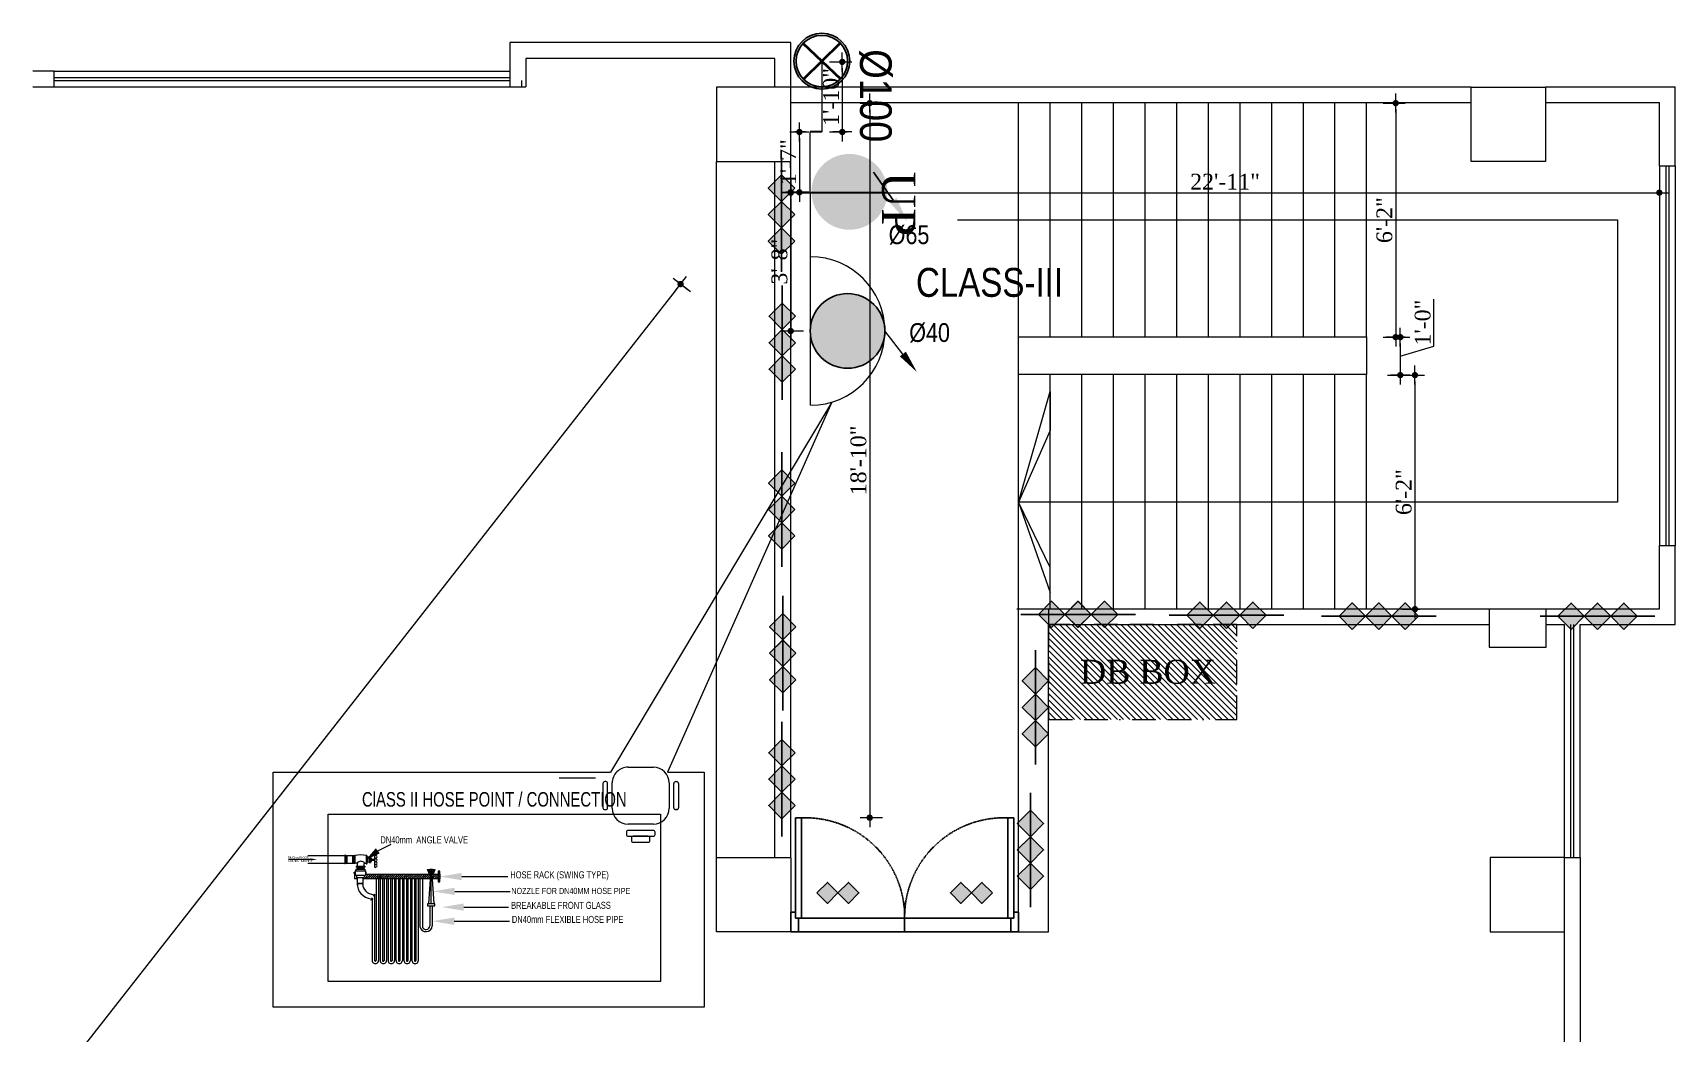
# Model space of a CAD drawing. Header units: inches. Extents: x -98933 to 1585249, y -3352739 to 192771.
# Drawn here: x 34231 to 34750, y 50246 to 50563 of the extents above; entities that cross this region are included whole.
import ezdxf

# ---------------------------------------------------------------- set-up
doc = ezdxf.new("R2010")
doc.units = ezdxf.units.IN
doc.header["$MEASUREMENT"] = 0
doc.header["$PDMODE"] = 35
doc.linetypes.add('BORDER2', pattern=[0.875, 0.25, -0.125, 0.25, -0.125, 0, -0.125])
doc.linetypes.add('DASH', pattern=[0.35, 0.25, -0.1])
doc.layers.get('0').update_dxf_attribs({"lineweight": 0})
doc.layers.get('Defpoints').update_dxf_attribs({"lineweight": 0})
for name, color, linetype in [('8', 7, 'Continuous'), ('bp door', 40, 'Continuous'), ('F-TEXT', 7, 'Continuous'), ('fire rated wall', 7, 'Continuous'), ('sprinkler', 100, 'Continuous'), ('T2', 254, 'Continuous')]:
    doc.layers.add(name, color=color, linetype=linetype)
for name, color, linetype, lineweight in [('coloum', 220, 'Continuous', 0), ('COLUMN-2', 102, 'Continuous', 0), ('DIM_WORKING', 7, 'Continuous', 0), ('F-FIRE-BRIGADE', 1, 'Continuous', 5), ('F_Plano2', 32, 'Continuous', 0), ('F_Plano3', 1, 'Continuous', 0), ('FIRE TEX', 7, 'Continuous', 53), ('FPS- Hose Box', 1, 'Continuous', 25), ('FPS- Landing Valve', 1, 'Continuous', 25), ('FURNITURE', 144, 'Continuous', 0), ('Layer1', 134, 'Continuous', 0), ('MS Pipe', 1, 'Continuous', 18), ('plater', 253, 'Continuous', 25), ('PROJ NAME', 7, 'Continuous', 0), ('Rack', 160, 'BORDER2', 0), ('Stair', 171, 'Continuous', 0), ('SYMBLE', 86, 'Continuous', 0), ('Text', 7, 'Continuous', 0), ('TXT', 7, 'Continuous', 0), ('WALL (I)', 7, 'Continuous', 0), ('window', 140, 'Continuous', 0)]:
    doc.layers.add(name, color=color, linetype=linetype, lineweight=lineweight)
doc.styles.add('ARCH', font='times.ttf')
doc.styles.add('ARIAL', font='times.ttf')
doc.styles.add('MON-01', font='ARIALN.TTF')
doc.styles.add('REG', font='times.ttf')
doc.styles.get("Standard").update_dxf_attribs({"font": 'arialbd.ttf', "height": 24})
doc.styles.add('ZIA', font='ARIALN.TTF', dxfattribs={"width": 1.05, "height": 10})
doc.dimstyles.new('Dim-Pres', dxfattribs={"dimtxt": 5.5, "dimasz": 2, "dimexe": 1.5, "dimexo": 1.5, "dimgap": 1, "dimtad": 3, "dimdec": 0, "dimzin": 3, "dimdsep": 46, "dimlunit": 4, "dimtxsty": 'REG', "dimblk": 'point', "dimcen": 2, "dimclrd": 256, "dimclre": 256, "dimclrt": 7, "dimadec": 0, "dimazin": 0, "dimtfac": 0.75, "dimtdec": 0, "dimtmove": 1, "dimatfit": 3, "dimldrblk": 'point', "dimfxl": 0, "dimtolj": 1, "dimtzin": 0, "dimlwd": -1, "dimlwe": -1, "dimarcsym": 1})
pattern_1 = [(45.000001, (11343.90903, 677.33355), (-0.162272486, 0.162272494), [])]

# ---------------------------------------------------------------- blocks, each defined once
blk = doc.blocks.new('bfg')
at = {"layer": 'fire rated wall'}
h = blk.add_hatch(color=1, dxfattribs=at)
h.dxf.hatch_style = 1
h.paths.add_polyline_path([(9432308.7, -5613534.5), (9432321.4, -5613547.3), (9432334.2, -5613534.5)])
h.paths.add_polyline_path([(9432334.2, -5613534.5), (9432321.4, -5613521.8), (9432308.7, -5613534.5)])
h.paths.add_polyline_path([(9432334.2, -5613534.5), (9432359.7, -5613534.5), (9432346.9, -5613521.8)])
h.paths.add_polyline_path([(9432334.2, -5613534.5), (9432346.9, -5613547.3), (9432359.7, -5613534.5)])
at = {"layer": 'fire rated wall', "color": 1, "elevation": 0}
for points in [[(9432321.4, -5613547.3), (9432334.2, -5613534.5), (9432321.4, -5613521.8), (9432308.7, -5613534.5)], [(9432346.9, -5613547.3), (9432359.7, -5613534.5), (9432346.9, -5613521.8), (9432334.2, -5613534.5)]]:
    blk.add_lwpolyline(points, close=True, dxfattribs=at)
blk.add_lwpolyline([(9432291.7, -5613534.5), (9432376.7, -5613534.5)], dxfattribs=at)
blk = doc.blocks.new('3HR RATE')
at = {"layer": 'fire rated wall', "xscale": 1.292997314696549, "yscale": 1.292997314696549, "zscale": 1.292997314696549}
for p in [(-12191616.2, 7245476.7), (-12191583.2, 7245476.7)]:
    blk.add_blockref('bfg', p, dxfattribs=at)
blk = doc.blocks.new('dot')
at = {"color": 4}
for p, q in [((-1.5, 0), (1.5, 0)), ((0, 1.5), (0, -1.5))]:
    blk.add_line(p, q, dxfattribs=at)
at = {"color": 6, "const_width": 0.5}
blk.add_lwpolyline([(-0.25, 0, 1), (0.25, 0, 1)], format="xyb", close=True, dxfattribs=at)
blk = doc.blocks.new('point')
blk.add_blockref('dot', (0, 0))
blk = doc.blocks.new('*D341')
at = {"layer": 'Defpoints', "color": 0, "ltscale": 30, "transparency": 16777216}
for p in [(34495.75, 50540.34), (34495.16, 50314.4), (34501.02, 50314.4)]:
    blk.add_point(p, dxfattribs=at)
at = {"layer": 'Layer1', "ltscale": 30, "transparency": 16777216}
for p, q in [((34495.16, 50540.34), (34493.66, 50540.34)), ((34495.16, 50538.34), (34495.16, 50316.4)), ((34499.16, 50314.4), (34493.66, 50314.4))]:
    blk.add_line(p, q, dxfattribs=at)
at = {"layer": 'Layer1', "ltscale": 30, "transparency": 16777216, "xscale": 2, "yscale": 2, "zscale": 2}
for p, rotation in [((34495.16, 50540.34), 90), ((34495.16, 50314.4), 270)]:
    blk.add_blockref('point', p, dxfattribs=dict(at, rotation=rotation))
at = {"layer": 'Layer1', "color": 7, "ltscale": 30, "transparency": 16777216, "insert": (34491.62, 50427.37), "char_height": 5, "attachment_point": 5, "rotation": 90, "style": 'REG'}
blk.add_mtext('\\A1;18\'-10"', dxfattribs=at)
blk = doc.blocks.new('fddfgdgfsg')
at = {"ltscale": 100000}
h = blk.add_hatch(color=1, dxfattribs=at)
h.paths.add_polyline_path([(2091.9, -12378.98), (2096.33, -12383.41), (2100.73, -12379), (2100.72, -12378.98), (2100.73, -12378.97), (2096.32, -12374.56)])
h.paths.add_polyline_path([(2105.14, -12383.41), (2109.56, -12378.98), (2105.14, -12374.56), (2100.73, -12378.97), (2100.75, -12378.98), (2100.73, -12379)])
at = {"layer": 'bp door', "color": 1, "linetype": 'DASH'}
for p, q in [((2117.32, -12362.64, -9.7), (2072.61, -12362.64, -9.7)), ((2072.61, -12368.4, -9.7), (2072.61, -12362.64, -9.7)), ((2117.32, -12368.4, -9.7), (2072.61, -12368.4, -9.7))]:
    blk.add_line(p, q, dxfattribs=at)
at = {"layer": 'bp door', "color": 1, "elevation": -9.7}
for points in [[(2117.32, -12368.4), (2118.55, -12368.4), (2118.55, -12370.87), (2120.61, -12370.87), (2120.61, -12362.64), (2117.32, -12362.64)], [(2116.08, -12410.64), (2118.55, -12410.64), (2118.55, -12368.4), (2116.08, -12368.4)], [(2100.75, -12378.98), (2096.32, -12374.56), (2091.9, -12378.98), (2096.33, -12383.41)], [(2109.56, -12378.98), (2105.14, -12374.56), (2100.72, -12378.98), (2105.14, -12383.41)]]:
    blk.add_lwpolyline(points, close=True, dxfattribs=at)
at = {"layer": 'bp door', "color": 1, "linetype": 'DASH'}
blk.add_arc((2114.39, -12368.89, -9.7), 41.79, 179.32844, 272.32063, dxfattribs=at)
blk = doc.blocks.new('fsgfdsgs')
at = {"layer": 'Layer1', "rotation": 90}
blk.add_blockref('fddfgdgfsg', (-9519.84, -14665.81, 9.7), dxfattribs=at)
at = {"layer": 'Layer1', "xscale": -1, "rotation": 90}
blk.add_blockref('fddfgdgfsg', (-9519.84, -10520.59, 9.7), dxfattribs=at)
blk = doc.blocks.new('*D342')
at = {"layer": 'Defpoints', "color": 0, "ltscale": 30, "transparency": 16777216}
for p in [(34652.2, 50540.34), (34652.2, 50466.34), (34661.38, 50466.34)]:
    blk.add_point(p, dxfattribs=at)
at = {"layer": 'Layer1', "ltscale": 30, "transparency": 16777216}
for p, q in [((34657.38, 50540.34), (34662.88, 50540.34)), ((34661.38, 50538.34), (34661.38, 50468.34)), ((34657.38, 50466.34), (34662.88, 50466.34))]:
    blk.add_line(p, q, dxfattribs=at)
at = {"layer": 'Layer1', "ltscale": 30, "transparency": 16777216, "xscale": 2, "yscale": 2, "zscale": 2}
for p, rotation in [((34661.38, 50540.34), 90), ((34661.38, 50466.34), 270)]:
    blk.add_blockref('point', p, dxfattribs=dict(at, rotation=rotation))
at = {"layer": 'Layer1', "color": 7, "ltscale": 30, "transparency": 16777216, "insert": (34657.83, 50503.34), "char_height": 5, "attachment_point": 5, "rotation": 90, "style": 'REG'}
blk.add_mtext('\\A1;6\'-2"', dxfattribs=at)
blk = doc.blocks.new('*D343')
at = {"layer": 'Defpoints', "color": 0, "ltscale": 30, "transparency": 16777216}
for p in [(34652.2, 50466.34), (34652.2, 50454.34), (34662.84, 50454.34)]:
    blk.add_point(p, dxfattribs=at)
at = {"layer": 'Layer1', "ltscale": 30, "transparency": 16777216}
for p, q in [((34673.47, 50463.53), (34673.47, 50478.36)), ((34658.84, 50466.34), (34664.34, 50466.34)), ((34662.84, 50464.34), (34662.84, 50456.34)), ((34662.84, 50460.34), (34673.47, 50463.53)), ((34658.84, 50454.34), (34664.34, 50454.34))]:
    blk.add_line(p, q, dxfattribs=at)
at = {"layer": 'Layer1', "ltscale": 30, "transparency": 16777216, "xscale": 2, "yscale": 2, "zscale": 2}
for p, rotation in [((34662.84, 50466.34), 90), ((34662.84, 50454.34), 270)]:
    blk.add_blockref('point', p, dxfattribs=dict(at, rotation=rotation))
at = {"layer": 'Layer1', "color": 7, "ltscale": 30, "transparency": 16777216, "insert": (34669.93, 50470.95), "char_height": 5, "attachment_point": 5, "rotation": 90, "style": 'REG'}
blk.add_mtext('\\A1;1\'-0"', dxfattribs=at)
blk = doc.blocks.new('*D344')
at = {"layer": 'Defpoints', "color": 0, "ltscale": 30, "transparency": 16777216}
for p in [(34652.2, 50454.34), (34652.2, 50380.34), (34667.47, 50380.34)]:
    blk.add_point(p, dxfattribs=at)
at = {"layer": 'Layer1', "ltscale": 30, "transparency": 16777216}
for p, q in [((34663.47, 50454.34), (34668.97, 50454.34)), ((34667.47, 50452.34), (34667.47, 50382.34)), ((34663.47, 50380.34), (34668.97, 50380.34))]:
    blk.add_line(p, q, dxfattribs=at)
at = {"layer": 'Layer1', "ltscale": 30, "transparency": 16777216, "xscale": 2, "yscale": 2, "zscale": 2}
for p, rotation in [((34667.47, 50454.34), 90), ((34667.47, 50380.34), 270)]:
    blk.add_blockref('point', p, dxfattribs=dict(at, rotation=rotation))
at = {"layer": 'Layer1', "color": 7, "ltscale": 30, "transparency": 16777216, "insert": (34663.92, 50417.34), "char_height": 5, "attachment_point": 5, "rotation": 90, "style": 'REG'}
blk.add_mtext('\\A1;6\'-2"', dxfattribs=at)
blk = doc.blocks.new('*D345')
at = {"layer": 'Defpoints', "color": 0, "ltscale": 30, "transparency": 16777216}
for p in [(34470.2, 50521.84), (34744.7, 50521.84), (34744.7, 50512.02)]:
    blk.add_point(p, dxfattribs=at)
at = {"layer": 'Layer1', "ltscale": 30, "transparency": 16777216}
for p, q in [((34470.2, 50516.02), (34470.2, 50510.52)), ((34744.7, 50516.02), (34744.7, 50510.52)), ((34472.2, 50512.02), (34742.7, 50512.02))]:
    blk.add_line(p, q, dxfattribs=at)
at = {"layer": 'Layer1', "ltscale": 30, "transparency": 16777216, "xscale": 2, "yscale": 2, "zscale": 2, "rotation": 180}
blk.add_blockref('point', (34470.2, 50512.02), dxfattribs=at)
at = {"layer": 'Layer1', "ltscale": 30, "transparency": 16777216, "xscale": 2, "yscale": 2, "zscale": 2}
blk.add_blockref('point', (34744.7, 50512.02), dxfattribs=at)
at = {"layer": 'Layer1', "color": 7, "ltscale": 30, "transparency": 16777216, "insert": (34607.45, 50515.52), "char_height": 5, "attachment_point": 5, "style": 'REG'}
blk.add_mtext('\\A1;22\'-11"', dxfattribs=at)
blk = doc.blocks.new('A$C28A26137')
at = {"layer": 'FURNITURE'}
for p, q in [((2.33, 0), (-2.33, 0)), ((-4.54, -2.47), (-4.54, -3.14)), ((3.94, -1.87), (-3.94, -1.87)), ((-3.94, -3.74), (3.94, -3.74)), ((-2.93, -0.6), (-2.93, -1.27)), ((-2.33, -1.87), (2.33, -1.87)), ((2.93, -1.27), (2.93, -0.6)), ((4.54, -3.14), (4.54, -2.47)), ((-11.35, -10.31), (-11.07, -10.31)), ((-4, -5.74), (4, -5.74)), ((11.35, -10.31), (11.07, -10.31)), ((-11.95, -18.57), (-11.95, -10.91)), ((-10.47, -10.91), (-10.47, -18.57)), ((-9, -18.74), (-9, -10.74)), ((9, -10.74), (9, -18.74)), ((10.47, -10.91), (10.47, -18.57)), ((11.95, -18.57), (11.95, -10.91)), ((-11.07, -19.17), (-11.35, -19.17)), ((11.07, -19.17), (11.35, -19.17)), ((4, -23.74), (-4, -23.74))]:
    blk.add_line(p, q, dxfattribs=at)
for centre, radius, start, end in [((-3.94, -2.47), 0.6, 90, 180), ((-3.94, -3.14), 0.6, 180, 270), ((-2.33, -0.6), 0.6, 90, 180), ((-2.33, -1.27), 0.6, 180, 270), ((2.33, -0.6), 0.6, 0, 90), ((2.33, -1.27), 0.6, 270, 0), ((3.94, -2.47), 0.6, 0, 90), ((3.94, -3.14), 0.6, 270, 0), ((-11.35, -10.91), 0.6, 90, 180), ((-11.07, -10.91), 0.6, 0, 90), ((-4, -10.74), 5, 90, 180), ((4, -10.74), 5, 0, 90), ((11.07, -10.91), 0.6, 90, 180), ((11.35, -10.91), 0.6, 0, 90), ((-11.35, -18.57), 0.6, 180, 270), ((-11.07, -18.57), 0.6, 270, 0), ((-4, -18.74), 5, 180, 270), ((4, -18.74), 5, 270, 0), ((11.07, -18.57), 0.6, 180, 270), ((11.35, -18.57), 0.6, 270, 0)]:
    blk.add_arc(centre, radius, start, end, dxfattribs=at)
blk = doc.blocks.new('hkhjhj')
at = {"layer": 'FIRE TEX'}
h = blk.add_hatch(color=1, dxfattribs=at)
h.paths.add_polyline_path([(-254795, 700848, 1), (-254755, 699094, 1)])
h.paths.add_polyline_path([(-254793, 700778, -1), (-254757, 699164, -1)], flags=16)
at = {"layer": 'sprinkler', "color": 1}
for radius in [877, 807]:
    blk.add_circle((-254775, 699971), radius, dxfattribs=at)
at = {"layer": 'T2', "color": 1, "linetype": 'Continuous', "lineweight": 40}
for p, q in [((-255359, 700527), (-254191, 699414)), ((-254196, 700533), (-255354, 699409))]:
    blk.add_line(p, q, dxfattribs=at)
blk = doc.blocks.new('FPS- Hose Box')
at = {"layer": 'FPS- Hose Box'}
blk.add_hatch(color=1, dxfattribs=at).paths.add_polyline_path([(-4357.16, -12025.03, -1), (-4357.15, -12009.48, -1)])
at = {"layer": 'FPS- Hose Box', "color": 1, "lineweight": 0}
blk.add_line((-4349.44, -12001.7), (-4349.45, -12032.6), dxfattribs=at)
blk.add_line((-4349.44, -12001.7), (-4349.45, -12032.6), dxfattribs=at)
at = {"layer": 'FPS- Hose Box', "color": 1, "lineweight": 0, "ltscale": 10}
blk.add_lwpolyline([(-4368.62, -12012.36), (-4364.89, -12017.15)], dxfattribs=at)
at = {"layer": 'FPS- Hose Box', "color": 1}
blk.add_circle((-4357.12, -12017.15), 7.77, dxfattribs=at)
at = {"layer": 'FPS- Hose Box', "color": 1, "lineweight": 0}
blk.add_arc((-4349.44, -12017.15), 15.45, 89.9811, 269.9811, dxfattribs=at)
at = {"layer": 'FPS- Hose Box', "color": 1, "lineweight": 0, "ltscale": 10}
blk.add_solid([(-4368, -12011.87), (-4371.56, -12008.59), (-4369.25, -12012.85)], dxfattribs=at)
blk = doc.blocks.new('FPS- Landing Valve')
at = {"layer": 'FPS- Landing Valve'}
blk.add_hatch(color=256, dxfattribs=at).paths.add_polyline_path([(-4327.92, -11820.59, -1), (-4339.41, -11820.59, -1)])
blk.add_line((-4327.05, -11821.85), (-4330, -11817.59), dxfattribs=at)
blk.add_solid([(-4326.52, -11821.51), (-4324.99, -11825.03), (-4327.58, -11822.19)], dxfattribs=at)
blk = doc.blocks.new('hdfhd')
at = {"layer": 'Layer1', "color": 1, "ltscale": 30}
blk.add_line((-2320.59, 15302.05), (-2296.66, 15302.05), dxfattribs=at)
at = {"layer": '8', "color": 7, "lineweight": -3, "xscale": 2.086180364509346, "yscale": 2.086180365164182, "zscale": 2.086180366006654}
blk.add_blockref('FPS- Landing Valve', (6732.65, 39962.07), dxfattribs=at)
blk = doc.blocks.new('FHFGFG')
at = {"layer": 'F-FIRE-BRIGADE'}
h = blk.add_hatch(dxfattribs=at)
h.set_pattern_fill('ANSI31', color=5, scale=368.431769, style=0)
h.set_pattern_definition(pattern_1)
h.paths.add_polyline_path([(10091.7, 1439.6), (10091.7, 1438.4), (10100.4, 1438.4), (10100.4, 1439.6)])
h = blk.add_hatch(dxfattribs=at)
h.set_pattern_fill('ANSI31', color=5, scale=368.431769, style=0)
h.set_pattern_definition(pattern_1)
h.paths.add_polyline_path([(10095.2, 1438.4), (10095.2, 1437.8), (10096.9, 1437.8), (10096.9, 1438.4)])
h = blk.add_hatch(dxfattribs=at)
h.set_pattern_fill('ANSI31', color=256, scale=7294.949035, style=0)
h.set_pattern_definition([(45, (11260.6714, 522.703), (-3.212995, 3.212995), [])])
h.paths.add_polyline_path([(10144.9, 1423), (10144.9, 1422.9), (10144.9, 1422.9), (10144.9, 1423), (10144.9, 1423), (10144.9, 1423), (10144.9, 1423), (10144.9, 1423), (10144.9, 1423), (10144.9, 1423), (10144.9, 1423), (10144.9, 1423), (10144.9, 1423), (10144.9, 1423), (10144.9, 1423), (10144.9, 1423), (10144.9, 1423), (10144.9, 1423), (10144.9, 1423), (10144.9, 1423), (10144.9, 1423), (10144.9, 1423), (10144.9, 1423), (10144.9, 1423), (10144.9, 1423), (10144.9, 1423), (10144.9, 1423), (10144.9, 1423), (10144.9, 1423), (10144.9, 1423), (10144.9, 1423), (10144.9, 1423), (10144.9, 1423), (10144.9, 1423), (10144.9, 1423), (10144.9, 1423), (10144.9, 1423), (10144.9, 1423), (10144.9, 1423), (10144.9, 1423), (10144.9, 1423), (10144.9, 1423), (10144.9, 1423), (10144.9, 1423), (10145, 1423), (10145, 1423), (10145, 1423), (10145, 1423), (10145, 1423), (10145, 1423), (10145, 1423), (10145, 1423), (10145, 1423), (10145, 1423), (10145, 1423), (10145, 1423), (10145, 1423), (10145, 1423), (10145, 1423), (10145, 1423), (10145, 1423), (10145, 1423), (10145, 1423), (10145, 1423), (10145, 1423), (10145, 1423)])
h.paths.add_polyline_path([(10122.9, 1409), (10122.9, 1423), (9891.2, 1423), (9891.2, 1409)])
at = {"color": 7, "lineweight": 15, "ltscale": 0.5}
for p, q in [((9777, 1609), (10806, 1609)), ((9777, 1091.6), (9777, 1609)), ((10806, 1609), (10806, 1091.6)), ((10806, 1091.6), (9777, 1091.6))]:
    blk.add_line(p, q, dxfattribs=at)
at = {"color": 8, "lineweight": 5}
for p, q in [((9867.9, 1389.7), (9868, 1394.8)), ((9884.6, 1391.1), (9884.6, 1394.8)), ((9925.5, 1409), (9925.5, 1156.3)), ((9933.1, 1409), (9933.1, 1156.3)), ((9937.8, 1409), (9937.8, 1156.3)), ((9945.4, 1409), (9945.4, 1156.3)), ((9950.2, 1409), (9950.2, 1156.3)), ((9957.7, 1409), (9957.7, 1156.3)), ((9962.5, 1409), (9962.5, 1156.3)), ((9970, 1409), (9970, 1156.3)), ((9974.8, 1409), (9974.8, 1156.3)), ((9982.4, 1409), (9982.4, 1156.3)), ((9987.1, 1409), (9987.1, 1156.3)), ((9994.7, 1409), (9994.7, 1156.3)), ((9999.5, 1409), (9999.5, 1156.3)), ((10007, 1409), (10007, 1156.3)), ((10011.8, 1409), (10011.8, 1156.3)), ((10019.3, 1409), (10019.3, 1156.3)), ((10024.1, 1409), (10024.1, 1156.3)), ((10031.7, 1409), (10031.7, 1156.3)), ((10036.5, 1409), (10036.5, 1156.3)), ((10044, 1409), (10044, 1156.3)), ((10048.8, 1409), (10048.8, 1156.3)), ((10056.3, 1409), (10056.3, 1156.3)), ((10061.1, 1409), (10061.1, 1260.9)), ((10068.7, 1409), (10068.7, 1260.9)), ((9913.2, 1344.6), (9913.2, 1156.3)), ((9920.7, 1357.2), (9920.7, 1156.3)), ((10092, 1326), (10092, 1263.6)), ((10099.5, 1326), (10099.5, 1263.6))]:
    blk.add_line(p, q, dxfattribs=at)
at = {"color": 8, "lineweight": 50}
for centre, end in [((9910.4, 1344.6), 83.184), ((9917.9, 1357.2), 84.1159)]:
    blk.add_arc(centre, 2.8, 0, end, dxfattribs=at)
at = {"color": 8, "lineweight": 5}
for centre, major_axis, ratio, start_param, end_param in [((9919.6, 1392.6), (51.3, 7.8), 0.878095, 2.924477, 4.408108), ((9928.5, 1395), (43.2, 10.2), 0.782157, 2.905899, 4.293372), ((10080.1, 1264.9), (0, 19.4), 1, 1.782179, 4.646442), ((10080.1, 1263.7), (0, 11.8), 1, 1.809776, 4.710726), ((9923.1, 1156.3), (-7.03, 7.03), 1, 0.785398, 3.926991), ((9923.1, 1156.8), (1.69, 1.69), 1, 2.356194, 5.497787), ((9947.8, 1156.3), (7.03, 7.03), 1, 2.356194, 5.497787), ((9947.8, 1156.3), (1.69, 1.69), 1, 2.356194, 5.497787), ((9972.4, 1156.3), (7.03, 7.03), 1, 2.356194, 5.497787), ((9972.4, 1156.3), (1.69, 1.69), 1, 2.356194, 5.497787), ((9997.1, 1156.3), (7.03, 7.03), 1, 2.356194, 5.497787), ((9997.1, 1156.3), (1.69, 1.69), 1, 2.356194, 5.497787), ((10021.7, 1156.3), (7.03, 7.03), 1, 2.356194, 5.497787), ((10021.7, 1156.3), (1.69, 1.69), 1, 2.356194, 5.497787), ((10046.4, 1156.3), (7.03, 7.03), 1, 2.356194, 5.497787), ((10046.4, 1156.3), (1.69, 1.69), 1, 2.356194, 5.497787)]:
    blk.add_ellipse(centre, major_axis=major_axis, ratio=ratio, start_param=start_param, end_param=end_param, dxfattribs=at)
at = {"layer": 'F-FIRE-BRIGADE', "color": 5}
for p, q in [((10084.6, 1436.9), (10084.6, 1437.8)), ((10084.6, 1437.8), (10107.5, 1437.8)), ((10084.6, 1436.9), (10090.2, 1424.8)), ((10107.5, 1436.9), (10084.6, 1436.9)), ((10086.6, 1436.9), (10092.2, 1424.8)), ((10088.6, 1436.9), (10094.2, 1424.8)), ((10090.2, 1424.8), (10090.2, 1423.2)), ((10101.9, 1424.8), (10090.2, 1424.8)), ((10091.7, 1438.4), (10091.7, 1439.6)), ((10091.7, 1439.6), (10100.4, 1439.6)), ((10091.7, 1438.4), (10100.4, 1438.4)), ((10094.2, 1424.8), (10094.2, 1436.9)), ((10095.2, 1437.8), (10095.2, 1438.4)), ((10096, 1424.8), (10096, 1436.9)), ((10096.9, 1437.8), (10096.9, 1438.4)), ((10103.5, 1436.9), (10097.9, 1424.8)), ((10097.9, 1424.8), (10097.9, 1436.9)), ((10105.4, 1436.9), (10099.9, 1424.8)), ((10100.4, 1438.4), (10100.4, 1439.6)), ((10107.4, 1436.9), (10101.9, 1424.8)), ((10101.9, 1423.2), (10101.9, 1424.8)), ((10107.5, 1437.8), (10107.5, 1436.9)), ((10094.2, 1423.2), (10088.3, 1331.5)), ((10090.2, 1423.2), (10101.9, 1423.2)), ((10096, 1331.5), (10096, 1423.2)), ((10097.9, 1423.2), (10103.8, 1331.5)), ((10084.6, 1331.5), (10084.6, 1326)), ((10107.5, 1331.5), (10084.6, 1331.5)), ((10084.6, 1326), (10107.5, 1326)), ((10107.5, 1326), (10107.5, 1331.5))]:
    blk.add_line(p, q, dxfattribs=at)
at = {"layer": 'F-FIRE-BRIGADE', "color": 7}
for p, q in [((10118.1, 1432.7), (10118.1, 1423.2)), ((10122.9, 1432.7), (10118.1, 1432.7)), ((10122.9, 1423.2), (10122.9, 1432.7)), ((10118.1, 1423.2), (10122.9, 1423.2)), ((10118.2, 1409), (10118.2, 1399.4)), ((10123, 1409), (10118.2, 1409)), ((10118.2, 1399.4), (10123, 1399.4)), ((10123, 1399.4), (10123, 1409))]:
    blk.add_line(p, q, dxfattribs=at)
at = {"layer": 'F-TEXT', "color": 161, "lineweight": 5}
for p, q in [((9930.7, 1496.2), (9972.2, 1516.7)), ((9722.7, 1469.3), (9654.3, 1469.3)), ((10190.7, 1416.1), (10333.5, 1416.1)), ((10169, 1370.4), (10340.2, 1370.4)), ((10167.3, 1277.9), (10338.4, 1277.9)), ((10197, 1321.6), (10336, 1321.6))]:
    blk.add_line(p, q, dxfattribs=at)
for points in [[(9936.8, 1488.1), (9893.9, 1468.3), (9924.8, 1504)], [(9722.7, 1472.6), (9742.6, 1469.3), (9722.7, 1465.9)], [(10190.7, 1404.8), (10122.9, 1416.1), (10190.7, 1427.4)], [(10169, 1359.1), (10101.3, 1370.4), (10169, 1381.7)], [(10197, 1310.3), (10129.3, 1321.6), (10197, 1332.8)], [(10167.3, 1266.6), (10099.5, 1277.9), (10167.3, 1289.2)]]:
    blk.add_solid(points, dxfattribs=at)
at = {"layer": 'F_Plano2'}
for p, q in [((9828.6, 1482.6), (9828.6, 1456.7)), ((9830.9, 1482.6), (9828.6, 1482.6)), ((9830.9, 1456.7), (9830.9, 1482.6)), ((9831.8, 1458.5), (9831.8, 1481.5)), ((9833, 1458.5), (9833, 1481.5)), ((9834.4, 1458.5), (9834.4, 1481.5)), ((9836.2, 1458.5), (9836.2, 1480.8)), ((9853.9, 1458.5), (9853.9, 1481.5)), ((9855, 1458.5), (9855, 1481.5)), ((9856.5, 1458.5), (9856.5, 1481.5)), ((9858.3, 1458.5), (9858.3, 1481.5)), ((9859.4, 1481.5), (9859.4, 1457.9)), ((9828.6, 1456.7), (9830.9, 1456.7)), ((9857.7, 1430.1), (9860.3, 1430.1)), ((9857.7, 1426), (9857.7, 1430.1)), ((9860.3, 1426), (9857.7, 1426)), ((9860.3, 1433.6), (9892.6, 1433.6)), ((9860.3, 1433.6), (9860.3, 1420.2)), ((9862.9, 1439.5), (9890.5, 1439.5)), ((9862.9, 1439.5), (9862.9, 1433.6)), ((9890.5, 1439.5), (9890.5, 1433.6)), ((9892.6, 1433.6), (9892.6, 1420.2)), ((9895.2, 1430.1), (9892.6, 1430.1)), ((9892.6, 1426), (9895.2, 1426)), ((9895.2, 1426), (9895.2, 1430.1)), ((9860.3, 1420.2), (9892.6, 1420.2)), ((9864.6, 1413), (9888.3, 1413)), ((9867.8, 1394.8), (9867.8, 1413)), ((9868, 1396.2), (9884.6, 1396.2)), ((9868, 1394.8), (9884.6, 1394.8)), ((9884.6, 1413), (9884.6, 1394.8)), ((9888.3, 1420.2), (9888.3, 1413))]:
    blk.add_line(p, q, dxfattribs=at)
at = {"layer": 'F_Plano2', "color": 5}
for p, q in [((9894.8, 1481.5), (9894.8, 1455.6)), ((9897.1, 1481.5), (9894.8, 1481.5)), ((9903.7, 1477), (9903.7, 1460.1)), ((9903.7, 1477), (9908.2, 1477)), ((9908.2, 1477), (9908.2, 1460.1)), ((9920.7, 1490.4), (9920.7, 1446.6)), ((9925.7, 1480.2), (9925.7, 1484.3)), ((9863.3, 1448), (9863.3, 1445.7)), ((9863.3, 1448), (9890.3, 1448)), ((9890.3, 1445.7), (9863.3, 1445.7)), ((9865.5, 1444.8), (9888.3, 1444.8)), ((9865.5, 1443.6), (9888.3, 1443.6)), ((9865.5, 1442.2), (9888.3, 1442.2)), ((9866.8, 1440.4), (9888.3, 1440.4)), ((9890.3, 1448), (9890.3, 1445.7)), ((9894.8, 1455.6), (9897.1, 1455.6)), ((9903.7, 1473.3), (9908.2, 1473.3)), ((9903.7, 1465.8), (9908.2, 1465.8)), ((9903.7, 1460.1), (9908.2, 1460.1)), ((9925.7, 1469.8), (9925.7, 1474.1)), ((9925.7, 1461.1), (9925.7, 1463.7)), ((9925.7, 1452.7), (9925.7, 1455))]:
    blk.add_line(p, q, dxfattribs=at)
for centre, major_axis, start_param, end_param in [((9868.1, 1468.5), (0, 31.8), 4.291375, 5.131044), ((9925.3, 1487.3), (0, 3.06), 3.268209, 6.15657), ((9925.3, 1477.2), (0.24, 3.05), 3.348379, 6.23674), ((9923.2, 1447.1), (0.73, 2.42), 2.034381, 4.833234), ((9925.3, 1466.7), (0, 3.06), 3.268209, 6.15657), ((9925.3, 1458), (0, 3.06), 3.268209, 6.15657), ((9925.3, 1449.7), (0.24, 3.05), 3.348379, 6.23674)]:
    blk.add_ellipse(centre, major_axis=major_axis, ratio=1, start_param=start_param, end_param=end_param, dxfattribs=at)
at = {"layer": 'F_Plano3', "color": 1}
for p, q in [((9713.9, 1481.5), (9828.6, 1481.5)), ((9830.9, 1481.5), (9860, 1481.5)), ((9713.9, 1457.9), (9828.6, 1457.9)), ((9830.9, 1457.9), (9860.7, 1457.9)), ((9858.7, 1423.2), (9860.3, 1423.2)), ((9858.7, 1423.2), (9858.7, 1409)), ((9867.8, 1409), (9858.7, 1409)), ((9864.6, 1420.2), (9864.6, 1413)), ((10122.9, 1409), (9884.6, 1409)), ((9892.6, 1423.2), (10122.9, 1423.2)), ((10118.1, 1423.2), (10118.1, 1409)), ((10122.9, 1423.2), (10122.9, 1409))]:
    blk.add_line(p, q, dxfattribs=at)
at = {"layer": 'F_Plano3', "color": 5}
for p, q in [((9903.7, 1476.1), (9899, 1476.1)), ((9912.6, 1470.6), (9908.2, 1477)), ((9866.8, 1457.9), (9860.7, 1457.9)), ((9866.8, 1457.9), (9866.8, 1448)), ((9866.8, 1445.7), (9866.8, 1439.5)), ((9887.3, 1445.7), (9887.3, 1439.5)), ((9888, 1455.6), (9888, 1448)), ((9890.3, 1457.9), (9894.8, 1457.9)), ((9903.7, 1460.9), (9899, 1460.9)), ((9912.6, 1466.5), (9908.2, 1460.1)), ((9912.6, 1470.6), (9912.6, 1466.5)), ((9912.6, 1470.6), (9920.5, 1470.6)), ((9912.6, 1466.5), (9920.5, 1466.5))]:
    blk.add_line(p, q, dxfattribs=at)
for centre, major_axis, start_param, end_param in [((9877.4, 1406.7), (0, 76.8), -0.22911, 0.229109), ((9878.5, 1449), (0.2, 14.7), -0.909459, 0.940022), ((9890.3, 1455.6), (-1.65, 1.65), -0.785398, 0.785398)]:
    blk.add_ellipse(centre, major_axis=major_axis, ratio=1, start_param=start_param, end_param=end_param, dxfattribs=at)
at = {"layer": 'F_Plano3', "color": 1}
blk.add_ellipse((9937.4, 1415.5), major_axis=(0.13, 3.16), ratio=1, start_param=-1.530476751511812, end_param=4.752708555667774, dxfattribs=at)
at = {"layer": 'F-TEXT', "color": 0, "attachment_point": 1}
for s, insert, char_height, width in [('{\\fSwis721 LtCn BT|b0|i0|c0|p34;\\C5;ClASS II HOSE POINT / CONNECTION}', (9881.8, 1677.9), 44.968, 1064.844), ('{\\fSwis721 LtCn BT|b0|i0|c0|p34;\\C7;DN40mm  ANGLE VALVE}', (9938.8, 1540.7), 21.682, 392.921), ('{\\fSwis721 LtCn BT|b0|i0|c0|p34;\\C7;HOSE RACK (SWING TYPE)}', (10341, 1432.5), 21.682, 392.921), ('{\\fSwis721 LtCn BT|b0|i0|c0|p34;\\C7;NOZZLE FOR DN40MM HOSE PIPE}', (10344.2, 1381.1), 18.737, 339.561), ('{\\fSwis721 LtCn BT|b0|i0|c0|p34;\\C7;BREAKABLE FRONT GLASS}', (10343.5, 1337.9), 21.682, 392.921), ('{\\fSwis721 LtCn BT|b0|i0|c0|p34;\\C7;DN40mm FLEXIBLE HOSE PIPE}', (10345.9, 1294.3), 21.682, 392.921)]:
    blk.add_mtext(s, dxfattribs=dict(at, insert=insert, char_height=char_height, width=width))
at = {"layer": 'F-TEXT', "color": 7, "insert": (9652.5, 1478.7), "char_height": 6.427, "width": 116.479, "attachment_point": 1}
blk.add_mtext('{\\fSwis721 LtCn BT|b0|i0|c0|p34;DN40mm FLOOR \\PCONNECTION PIPE}', dxfattribs=at)
blk = doc.blocks.new('*D540')
at = {"layer": 'Defpoints', "color": 0, "ltscale": 30, "transparency": 16777216}
for p in [(34480.01, 50553.38), (34480.01, 50531.22), (34486.49, 50531.22)]:
    blk.add_point(p, dxfattribs=at)
at = {"layer": 'Layer1', "ltscale": 30, "transparency": 16777216}
for p, q in [((34482.49, 50553.38), (34487.99, 50553.38)), ((34486.49, 50551.38), (34486.49, 50533.22)), ((34482.49, 50531.22), (34487.99, 50531.22))]:
    blk.add_line(p, q, dxfattribs=at)
at = {"layer": 'Layer1', "ltscale": 30, "transparency": 16777216, "xscale": 2, "yscale": 2, "zscale": 2}
for p, rotation in [((34486.49, 50553.38), 90), ((34486.49, 50531.22), 270)]:
    blk.add_blockref('point', p, dxfattribs=dict(at, rotation=rotation))
at = {"layer": 'Layer1', "color": 7, "ltscale": 30, "transparency": 16777216, "insert": (34482.95, 50542.3), "char_height": 5, "attachment_point": 5, "rotation": 90, "style": 'REG'}
blk.add_mtext('\\A1;1\'-10"', dxfattribs=at)
blk = doc.blocks.new('*D541')
at = {"layer": 'Defpoints', "color": 0, "ltscale": 30, "transparency": 16777216}
for p in [(34480.01, 50531.22), (34476.32, 50034.71), (34476.32, 50030.44)]:
    blk.add_point(p, dxfattribs=at)
at = {"layer": 'Layer1', "ltscale": 30, "transparency": 16777216}
for p, q in [((34478.17, 50034.71), (34481.32, 50045.21)), ((34481.32, 50045.21), (34489.41, 50045.21)), ((34480.01, 50038.71), (34480.01, 50033.21)), ((34474.32, 50034.71), (34472.32, 50034.71)), ((34476.32, 50031.94), (34476.32, 50036.21)), ((34480.01, 50034.71), (34476.32, 50034.71)), ((34480.01, 50034.71), (34476.32, 50034.71)), ((34482.01, 50034.71), (34484.01, 50034.71))]:
    blk.add_line(p, q, dxfattribs=at)
at = {"layer": 'Layer1', "ltscale": 30, "transparency": 16777216, "xscale": 2, "yscale": 2, "zscale": 2}
blk.add_blockref('point', (34476.32, 50034.71), dxfattribs=at)
at = {"layer": 'Layer1', "ltscale": 30, "transparency": 16777216, "xscale": 2, "yscale": 2, "zscale": 2, "rotation": 180}
blk.add_blockref('point', (34480.01, 50034.71), dxfattribs=at)
at = {"layer": 'Layer1', "color": 7, "ltscale": 30, "transparency": 16777216, "insert": (34485.36, 50048.71), "char_height": 5, "attachment_point": 5, "style": 'REG'}
blk.add_mtext('\\A1;4"', dxfattribs=at)
blk = doc.blocks.new('*D542')
at = {"layer": 'Defpoints', "color": 0, "ltscale": 30, "transparency": 16777216}
for p in [(34476.32, 50531.22), (34472.95, 50512.14), (34476.32, 50512.14)]:
    blk.add_point(p, dxfattribs=at)
at = {"layer": 'Layer1', "ltscale": 30, "transparency": 16777216}
for p, q in [((34474.82, 50531.22), (34471.45, 50531.22)), ((34472.95, 50529.22), (34472.95, 50514.14)), ((34474.82, 50512.14), (34471.45, 50512.14))]:
    blk.add_line(p, q, dxfattribs=at)
at = {"layer": 'Layer1', "ltscale": 30, "transparency": 16777216, "xscale": 2, "yscale": 2, "zscale": 2}
for p, rotation in [((34472.95, 50531.22), 90), ((34472.95, 50512.14), 270)]:
    blk.add_blockref('point', p, dxfattribs=dict(at, rotation=rotation))
at = {"layer": 'Layer1', "color": 7, "ltscale": 30, "transparency": 16777216, "insert": (34469.4, 50521.68), "char_height": 5, "attachment_point": 5, "rotation": 90, "style": 'REG'}
blk.add_mtext('\\A1;1\'-7"', dxfattribs=at)
blk = doc.blocks.new('*D539')
at = {"layer": 'Defpoints', "color": 0, "ltscale": 30, "transparency": 16777216}
for p in [(34476.32, 50512.14), (34470.2, 50468.29), (34476.35, 50468.29)]:
    blk.add_point(p, dxfattribs=at)
at = {"layer": 'Layer1', "ltscale": 30, "transparency": 16777216}
for p, q in [((34474.2, 50512.14), (34468.7, 50512.14)), ((34470.2, 50510.14), (34470.2, 50470.29)), ((34474.2, 50468.29), (34468.7, 50468.29))]:
    blk.add_line(p, q, dxfattribs=at)
at = {"layer": 'Layer1', "ltscale": 30, "transparency": 16777216, "xscale": 2, "yscale": 2, "zscale": 2}
for p, rotation in [((34470.2, 50512.14), 90), ((34470.2, 50468.29), 270)]:
    blk.add_blockref('point', p, dxfattribs=dict(at, rotation=rotation))
at = {"layer": 'Layer1', "color": 7, "ltscale": 30, "transparency": 16777216, "insert": (34466.65, 50490.21), "char_height": 5, "attachment_point": 5, "rotation": 90, "style": 'REG'}
blk.add_mtext('\\A1;3\'-8"', dxfattribs=at)
blk = doc.blocks.new('*D554')
at = {"layer": 'Defpoints', "color": 0, "ltscale": 30, "transparency": 16777216}
for p in [(34435.4, 50483.12), (34483.14, 50445.78), (33991.2, 49816.84)]:
    blk.add_point(p, dxfattribs=at)
at = {"layer": 'Layer1', "ltscale": 30, "transparency": 16777216}
for p, q in [((34438.55, 50480.66), (34434.21, 50484.05)), ((33944.69, 49855.76), (34434.16, 50481.55)), ((33946.6, 49851.72), (33942.27, 49855.11))]:
    blk.add_line(p, q, dxfattribs=at)
at = {"layer": 'Layer1', "ltscale": 30, "transparency": 16777216, "xscale": 2, "yscale": 2, "zscale": 2}
for p, rotation in [((34435.4, 50483.12), 51.96807518853387), ((33943.45, 49854.19), 231.9680751885338)]:
    blk.add_blockref('point', p, dxfattribs=dict(at, rotation=rotation))
at = {"layer": 'Layer1', "color": 7, "ltscale": 30, "transparency": 16777216, "insert": (34186.63, 50170.84), "char_height": 5, "attachment_point": 5, "rotation": 51.9681, "style": 'REG'}
blk.add_mtext('\\A1;66\'-6"', dxfattribs=at)

msp = doc.modelspace()

# ---------------------------------------------------------------- hatches: boundary and pattern name
at = {"layer": 'WALL (I)', "ltscale": 30}
h = msp.add_hatch(dxfattribs=at)
h.set_pattern_fill('ANSI31', scale=11, angle=90, style=0)
h.set_pattern_definition([(135, (70429.65, 27041.3192), (-0.972271824, -0.972271824), [])])
h.paths.add_polyline_path([(34551.7, 50375.49), (34551.7, 50345.49), (34611.2, 50345.49), (34611.2, 50375.49)])
h.paths.add_polyline_path([(34559.65, 50354.65), (34596.4, 50354.65), (34596.4, 50366.42), (34559.65, 50366.42)], flags=24)

# ---------------------------------------------------------------- linework, layer by layer
at = {"layer": 'COLUMN-2', "color": 7}
for points in [[(34470.2, 50545.34), (34446.7, 50545.34), (34446.7, 50521.84), (34470.2, 50521.84)], [(34685.2, 50545.34), (34708.7, 50545.34), (34708.7, 50521.84), (34685.2, 50521.84)], [(34470.2, 50278.34), (34446.7, 50278.34), (34446.7, 50301.84), (34470.2, 50301.84)], [(34691.2, 50278.34), (34714.7, 50278.34), (34714.7, 50301.84), (34691.2, 50301.84)]]:
    msp.add_lwpolyline(points, close=True, dxfattribs=at)
msp.add_lwpolyline([(34708.95, 50380.34), (34690.95, 50380.34), (34690.95, 50368.34), (34708.95, 50368.34), (34708.95, 50380.34)], dxfattribs=at)
at = {"layer": 'DIM_WORKING', "color": 7, "ltscale": 30}
for p, q in [((34385.2, 50545.49), (34385.2, 50547.49)), ((34744.7, 50520.49), (34749.7, 50520.49)), ((34744.7, 50400.49), (34749.7, 50400.49)), ((34714.7, 50301.84), (34719.7, 50301.84)), ((34719.7, 50301.84), (34719.7, 50238.49))]:
    msp.add_line(p, q, dxfattribs=at)
for points in [[(34470.2, 50545.49), (34470.2, 50559.49)], [(34465.2, 50545.49), (34465.2, 50554.49)]]:
    msp.add_lwpolyline(points, dxfattribs=at)
at = {"layer": 'Layer1', "color": 1, "ltscale": 30}
for p, q in [((34480.01, 50553.38), (34480.01, 50531.22)), ((34476.32, 50512.14), (34476.32, 50531.22)), ((34476.32, 50512.14), (34476.35, 50468.29))]:
    msp.add_line(p, q, dxfattribs=at)
at = {"layer": 'Layer1', "color": 1, "lineweight": 30, "ltscale": 30}
msp.add_line((34480.01, 50531.22), (34476.32, 50531.22), dxfattribs=at)
at = {"layer": 'MS Pipe', "color": 6}
for q in [(34413.28, 50328.77), (34431.29, 50328.77)]:
    msp.add_line((34483.14, 50445.78), q, dxfattribs=at)
for points in [[(34442.8, 50254.45), (34306.63, 50254.45), (34306.63, 50328.77)], [(34306.63, 50328.77), (34413.28, 50328.77)], [(34431.29, 50328.77), (34442.8, 50328.77)], [(34442.8, 50328.77), (34442.8, 50254.45)]]:
    msp.add_lwpolyline(points, dxfattribs=at)
at = {"layer": 'MS Pipe', "color": 6, "elevation": 9.7}
msp.add_lwpolyline([(34397.02, 50326.98), (34408.54, 50326.98)], dxfattribs=at)
at = {"layer": 'plater', "color": 7, "lineweight": 18}
msp.add_lwpolyline([(34446.7, 50301.84), (34446.7, 50521.84)], dxfattribs=at)
at = {"layer": 'Rack', "color": 7, "ltscale": 30}
msp.add_lwpolyline([(34551.7, 50375.49), (34551.7, 50345.49), (34611.2, 50345.49), (34611.2, 50375.49)], close=True, dxfattribs=at)
at = {"layer": 'Stair', "color": 7, "ltscale": 30}
for p, q in [((34542.2, 50466.49), (34542.2, 50540.49)), ((34552.2, 50466.49), (34552.2, 50540.49)), ((34562.2, 50466.49), (34562.2, 50540.49)), ((34572.2, 50466.49), (34572.2, 50540.49)), ((34582.2, 50466.49), (34582.2, 50540.49)), ((34592.2, 50466.49), (34592.2, 50540.49)), ((34602.2, 50466.49), (34602.2, 50540.49)), ((34612.2, 50466.49), (34612.2, 50540.49)), ((34622.2, 50466.49), (34622.2, 50540.49)), ((34632.2, 50466.49), (34632.2, 50540.49)), ((34642.2, 50466.49), (34642.2, 50540.49)), ((34652.2, 50466.49), (34652.2, 50540.49)), ((34744.7, 50520.49), (34744.7, 50400.49)), ((34746.7, 50520.49), (34746.7, 50400.49)), ((34747.7, 50520.49), (34747.7, 50400.49)), ((34749.7, 50520.49), (34749.7, 50400.49)), ((34542.2, 50380.49), (34542.2, 50454.49)), ((34552.2, 50380.49), (34552.2, 50454.49)), ((34562.2, 50380.49), (34562.2, 50454.49)), ((34572.2, 50380.49), (34572.2, 50454.49)), ((34582.2, 50380.49), (34582.2, 50454.49)), ((34592.2, 50380.49), (34592.2, 50454.49)), ((34602.2, 50380.49), (34602.2, 50454.49)), ((34612.2, 50380.49), (34612.2, 50454.49)), ((34622.2, 50380.49), (34622.2, 50454.49)), ((34632.2, 50380.49), (34632.2, 50454.49)), ((34642.2, 50380.49), (34642.2, 50454.49)), ((34652.2, 50380.49), (34652.2, 50454.49))]:
    msp.add_line(p, q, dxfattribs=at)
msp.add_lwpolyline([(34652.2, 50466.49), (34652.2, 50454.49), (34542.2, 50454.49), (34542.2, 50466.49)], close=True, dxfattribs=at)
at = {"layer": 'SYMBLE', "color": 7, "ltscale": 30}
msp.add_lwpolyline([(34522.86, 50503.49), (34731.48, 50503.49), (34731.48, 50414.16), (34542.2, 50414.16), (34552.2, 50449.12), (34552.2, 50436.79), (34542.2, 50414.16), (34552.2, 50385.65), (34552.2, 50393.47), (34542.2, 50414.16)], dxfattribs=at)
at = {"layer": 'WALL (I)', "color": 7, "ltscale": 30}
for p, q in [((34470.2, 50559.49), (34381.45, 50559.49)), ((34381.45, 50559.49), (34381.45, 50545.49)), ((34465.2, 50554.49), (34386.45, 50554.49)), ((34386.45, 50554.49), (34386.45, 50545.49)), ((34237.45, 50550.49), (34230.7, 50550.49)), ((34230.7, 50545.49), (34237.45, 50545.49)), ((34237.45, 50545.49), (34237.45, 50550.49)), ((34381.45, 50545.49), (34386.45, 50545.49)), ((34470.2, 50545.49), (34685.2, 50545.49)), ((34708.7, 50545.49), (34749.7, 50545.49)), ((34749.7, 50520.49), (34749.7, 50545.49)), ((34470.2, 50540.49), (34685.2, 50540.49)), ((34708.7, 50540.49), (34744.7, 50540.49)), ((34744.7, 50520.49), (34744.7, 50540.49)), ((34465.2, 50301.84), (34465.2, 50521.99)), ((34470.2, 50301.99), (34470.2, 50521.99)), ((34744.7, 50380.49), (34744.7, 50400.49)), ((34749.7, 50375.49), (34749.7, 50400.49)), ((34541.7, 50380.49), (34744.7, 50380.49)), ((34542.2, 50278.34), (34542.2, 50380.49)), ((34551.7, 50380.49), (34551.7, 50375.49)), ((34551.7, 50375.49), (34690.95, 50375.49)), ((34551.7, 50278.34), (34551.7, 50375.49)), ((34708.95, 50375.49), (34714.7, 50375.49)), ((34719.7, 50375.49), (34749.7, 50375.49)), ((34542.2, 50278.34), (34551.7, 50278.34)), ((34714.7, 50238.49), (34714.7, 50278.34))]:
    msp.add_line(p, q, dxfattribs=at)
at = {"layer": 'window', "color": 7, "ltscale": 30}
for p, q in [((34237.45, 50550.49), (34381.45, 50550.49)), ((34237.45, 50548.49), (34381.45, 50548.49)), ((34237.45, 50547.49), (34381.45, 50547.49)), ((34237.45, 50545.49), (34381.45, 50545.49)), ((34714.7, 50301.84), (34714.7, 50375.49)), ((34716.7, 50301.84), (34716.7, 50375.49)), ((34717.7, 50301.84), (34717.7, 50375.49)), ((34719.7, 50301.84), (34719.7, 50375.49))]:
    msp.add_line(p, q, dxfattribs=at)

# ---------------------------------------------------------------- block references
at = {"color": 1, "lineweight": 5, "xscale": 0.1020600000010745, "yscale": 0.1020599999992555, "zscale": 0.1020600000000034}
msp.add_blockref('FHFGFG', (33326.17, 50151.25), dxfattribs=at)
at = {"layer": '8', "color": 7, "lineweight": -3, "xscale": 1.519732701941393, "yscale": 1.519732702421607, "zscale": 1.519732703030305, "rotation": 180}
msp.add_blockref('FPS- Hose Box', (27866.5, 32205.44), dxfattribs=at)
at = {"layer": 'coloum', "color": 7, "lineweight": 13, "rotation": 180}
msp.add_blockref('A$C28A26137', (34422.79, 50306.64), dxfattribs=at)
at = {"layer": 'Layer1'}
for name, p, xscale, yscale, zscale, rotation in [('3HR RATE', (31221.72, 49394.45), 0.2533935670508072, 0.2533935670508072, 0.2533935670521235, 90), ('3HR RATE', (31221.97, 49353.95), 0.2533935670508072, 0.2533935670508072, 0.2533935670521235, 90), ('3HR RATE', (31221.79, 49301.2), 0.2533935670508072, 0.2533935670508072, 0.2533935670521235, 90), ('3HR RATE', (31222.12, 49255.76), 0.2533935670508072, 0.2533935670508072, 0.2533935670521235, 90), ('3HR RATE', (31301.97, 49238.66), 0.2533935670508072, 0.2533935670508072, 0.2533935670521235, 90), ('3HR RATE', (31221.87, 49215.96), 0.2533935670508072, 0.2533935670508072, 0.2533935670521235, 90), ('3HR RATE', (37791.51, 51414.85), 0.2533935670508072, 0.2533935670508072, 0.2533935670521235, 270), ('fsgfdsgs', (25061.3, 48146.24), 0.75, 0.75, 0.75, 90)]:
    msp.add_blockref(name, p, dxfattribs=dict(at, xscale=xscale, yscale=yscale, zscale=zscale, rotation=rotation))
at = {"layer": 'Layer1', "color": 1}
msp.add_blockref('hdfhd', (36796.91, 35210.1), dxfattribs=at)
at = {"layer": 'Layer1', "xscale": 0.2533935670508072, "yscale": 0.2533935670508072, "zscale": 0.2533935670521235}
for p in [(33450.35, 53624.25), (33497.26, 53623.97), (33545.38, 53623.7), (33614.52, 53623.64)]:
    msp.add_blockref('3HR RATE', p, dxfattribs=at)
at = {"layer": 'T2', "color": 7, "linetype": 'Continuous', "lineweight": 5, "xscale": 0.0100800000000163, "yscale": 0.0100800000000163, "zscale": 0.0100800000000163}
msp.add_blockref('hkhjhj', (37048.16, 43497.92), dxfattribs=at)

# ---------------------------------------------------------------- texts
at = {"layer": 'PROJ NAME', "color": 7, "style": 'ARIAL'}
msp.add_text('DB BOX', height=7.583, dxfattribs=at).set_placement((34561.61, 50356.74))
at = {"layer": 'SYMBLE', "color": 7, "ltscale": 30, "insert": (34509.62, 50518.68), "char_height": 10.56, "width": 17.4246, "attachment_point": 1, "rotation": 270, "style": 'ARCH'}
msp.add_mtext('UP', dxfattribs=at)
at = {"layer": 'Text', "color": 7, "lineweight": -3, "ltscale": 10, "insert": (34502.1, 50557.39), "char_height": 10, "width": 46.1706, "attachment_point": 1, "rotation": 270, "style": 'ZIA'}
msp.add_mtext('%%C100', dxfattribs=at)
at = {"layer": 'TXT', "color": 7, "lineweight": -2, "style": 'MON-01'}
for s, height, p in [('%%C65', 5.94, (34501.16, 50495.77)), ('CLASS-III', 9.13, (34509.78, 50479.1)), ('%%C40', 5.94, (34507.65, 50464.83))]:
    msp.add_text(s, height=height, dxfattribs=at).set_placement(p)

# ---------------------------------------------------------------- dimensions: what is measured, and where the dimension line sits
at = {"layer": 'Layer1', "color": 1, "ltscale": 30}
for base, p1, p2, picture, middle in [((34486.49, 50531.22), (34480.01, 50553.38), (34480.01, 50531.22), '*D540', (34482.95, 50542.3)), ((34472.95, 50512.14), (34476.32, 50531.22), (34476.32, 50512.14), '*D542', (34469.4, 50521.68)), ((34470.2, 50468.29), (34476.32, 50512.14), (34476.35, 50468.29), '*D539', (34466.65, 50490.21))]:
    dim = msp.add_linear_dim(base=base, p1=p1, p2=p2, angle=90, dimstyle='Dim-Pres', override={"dimtxt": 5, "dimfxl": 4, "dimfxlon": 1}, dxfattribs=at)
    dim.commit()
    dim.dimension.update_dxf_attribs({"geometry": picture, "text_midpoint": middle})
at = {"layer": 'Layer1', "ltscale": 30}
for base, p1, p2, picture, middle in [((34495.16, 50314.4), (34495.75, 50540.34), (34501.02, 50314.4), '*D341', (34491.62, 50427.37)), ((34661.38, 50466.34), (34652.2, 50540.34), (34652.2, 50466.34), '*D342', (34657.83, 50503.34)), ((34662.84, 50454.34), (34652.2, 50466.34), (34652.2, 50454.34), '*D343', (34669.93, 50464.53)), ((34667.47, 50380.34), (34652.2, 50454.34), (34652.2, 50380.34), '*D344', (34663.92, 50417.34))]:
    dim = msp.add_linear_dim(base=base, p1=p1, p2=p2, angle=90, dimstyle='Dim-Pres', override={"dimtxt": 5, "dimfxl": 4, "dimfxlon": 1}, dxfattribs=at)
    dim.commit()
    dim.dimension.update_dxf_attribs({"geometry": picture, "text_midpoint": middle})
at = {"layer": 'Layer1', "color": 1, "ltscale": 30}
dim = msp.add_linear_dim(base=(34476.32, 50034.71), p1=(34480.01, 50531.22), p2=(34476.32, 50030.44), dimstyle='Dim-Pres', override={"dimtxt": 5, "dimfxl": 4, "dimfxlon": 1}, dxfattribs=at)
dim.commit()
dim.dimension.update_dxf_attribs({"geometry": '*D541', "text_midpoint": (34482.32, 50048.71)})
at = {"layer": 'Layer1', "ltscale": 30}
dim = msp.add_linear_dim(base=(34744.69570328, 50512.01506182), p1=(34470.19570328, 50521.84450973), p2=(34744.69570328, 50521.84450973), dimstyle='Dim-Pres', override={"dimtxt": 5, "dimfxl": 4, "dimfxlon": 1}, dxfattribs=at)
dim.commit()
dim.dimension.update_dxf_attribs({"geometry": '*D345', "text_midpoint": (34607.44570328, 50515.51506182)})
at = {"layer": 'Layer1', "color": 1, "ltscale": 30}
dim = msp.add_aligned_dim(p1=(33991.2, 49816.84), p2=(34483.14, 50445.78), distance=60.61, dimstyle='Dim-Pres', override={"dimtxt": 5, "dimfxl": 4, "dimfxlon": 1}, dxfattribs=at)
dim.commit()
dim.dimension.update_dxf_attribs({"geometry": '*D554', "text_midpoint": (34186.63, 50170.84)})

doc.saveas('drawing.dxf')
